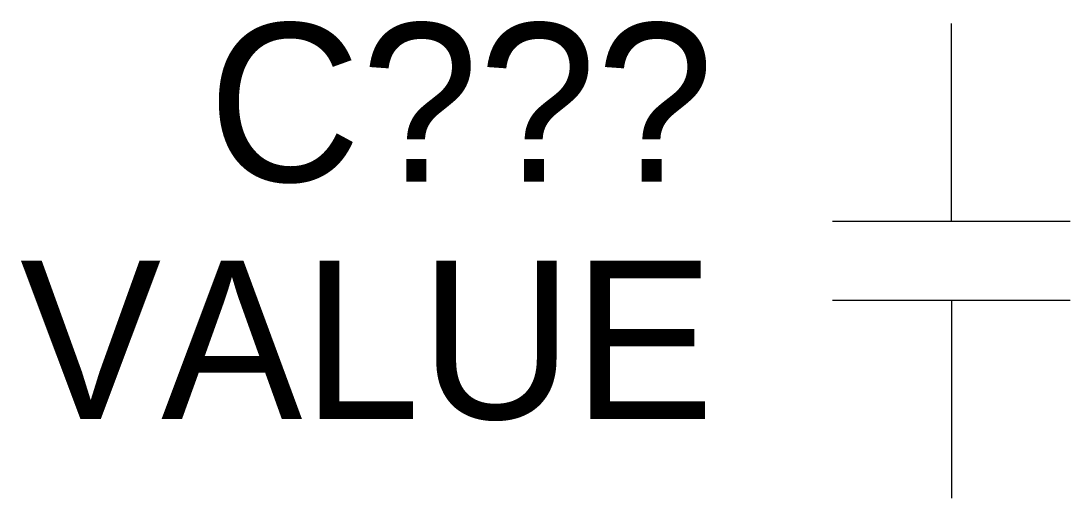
# Model space of a CAD drawing. Extents: x 11.22 to 12.55, y 6.5 to 7.1.
import ezdxf
from ezdxf.enums import TextEntityAlignment as Align

# ---------------------------------------------------------------- set-up
doc = ezdxf.new("R2010")
doc.units = 0
doc.layers.add('1', color=7, linetype='CONTINUOUS')

# ---------------------------------------------------------------- blocks, each defined once
blk = doc.blocks.new('CAP')
at = {"layer": '1', "color": 0}
for p, q in [((0, 0.05), (0, 0.3)), ((-0.15, 0.05), (0.15, 0.05)), ((-0.15, -0.05), (0.15, -0.05)), ((0, -0.05), (0, -0.3))]:
    blk.add_line(p, q, dxfattribs=at)

msp = doc.modelspace()

# ---------------------------------------------------------------- block references
at = {"layer": '1', "color": 0}
msp.add_blockref('CAP', (12.4, 6.8), dxfattribs=at)

# ---------------------------------------------------------------- texts
for tag, text, p in [('C???', 'C???', (12.1, 6.9)), ('VALUE', '000000', (12.1, 6.6))]:
    msp.add_attdef(tag, text=text, height=0.2, dxfattribs=at).set_placement(p, align=Align.RIGHT)

doc.saveas('drawing.dxf')
